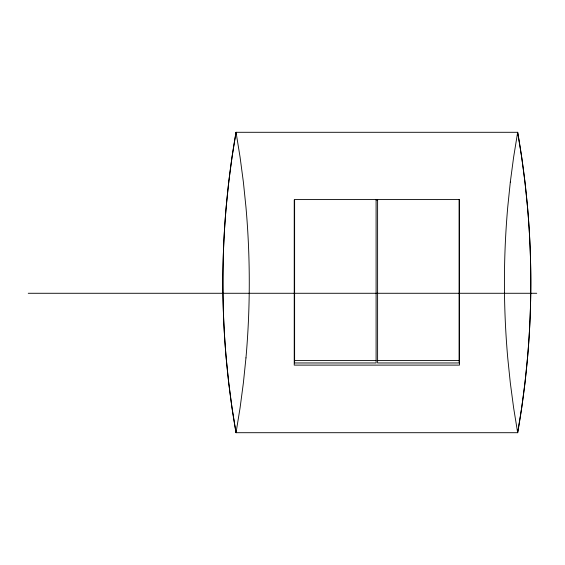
<?xml version="1.0" encoding="UTF-8"?>
<svg xmlns="http://www.w3.org/2000/svg" width="565" height="565" viewBox="0 0 565 565"><rect width="100%" height="100%" fill="white"/><g stroke="black" fill="none" stroke-linecap="round" stroke-linejoin="round"><path stroke-width="0.85" d="M375.972 199.89L377.731 199.89M28.25 293.277L536.75 293.277M294.612 360.498L376.099 360.498M377.604 360.498L459.084 360.498M459.458 199.89L459.458 365.11L294.238 365.11L294.238 199.89M228.74 182.078L226.184 207.115A615.511 436.872 90 0 0 226.184 357.892L228.74 382.922L232.024 407.866L236.036 432.705L517.667 432.705L521.672 407.866L524.956 382.922L527.512 357.885A615.511 436.872 90 0 0 527.519 207.108L524.956 182.078L521.672 157.134L517.667 132.295L236.036 132.295L232.024 157.134L228.74 182.078M245.959 357.885L243.381 382.922L240.076 407.866L236.036 432.705A864.867 864.867 0 0 1 236.036 132.295L240.076 157.134L243.381 182.078L245.959 207.115A610.949 433.63 90 0 1 245.966 357.892M510.315 182.078L507.737 207.115A610.949 433.63 90 0 0 507.737 357.892L510.315 382.922L513.627 407.866L517.667 432.705A864.867 864.867 0 0 0 517.667 132.295L513.627 157.134L510.315 182.078M376.099 199.579L294.612 199.579L294.612 362.963L376.099 362.963L376.099 199.579M459.084 199.579L377.604 199.579L377.604 362.963L459.084 362.963L459.084 199.579"/></g></svg>
